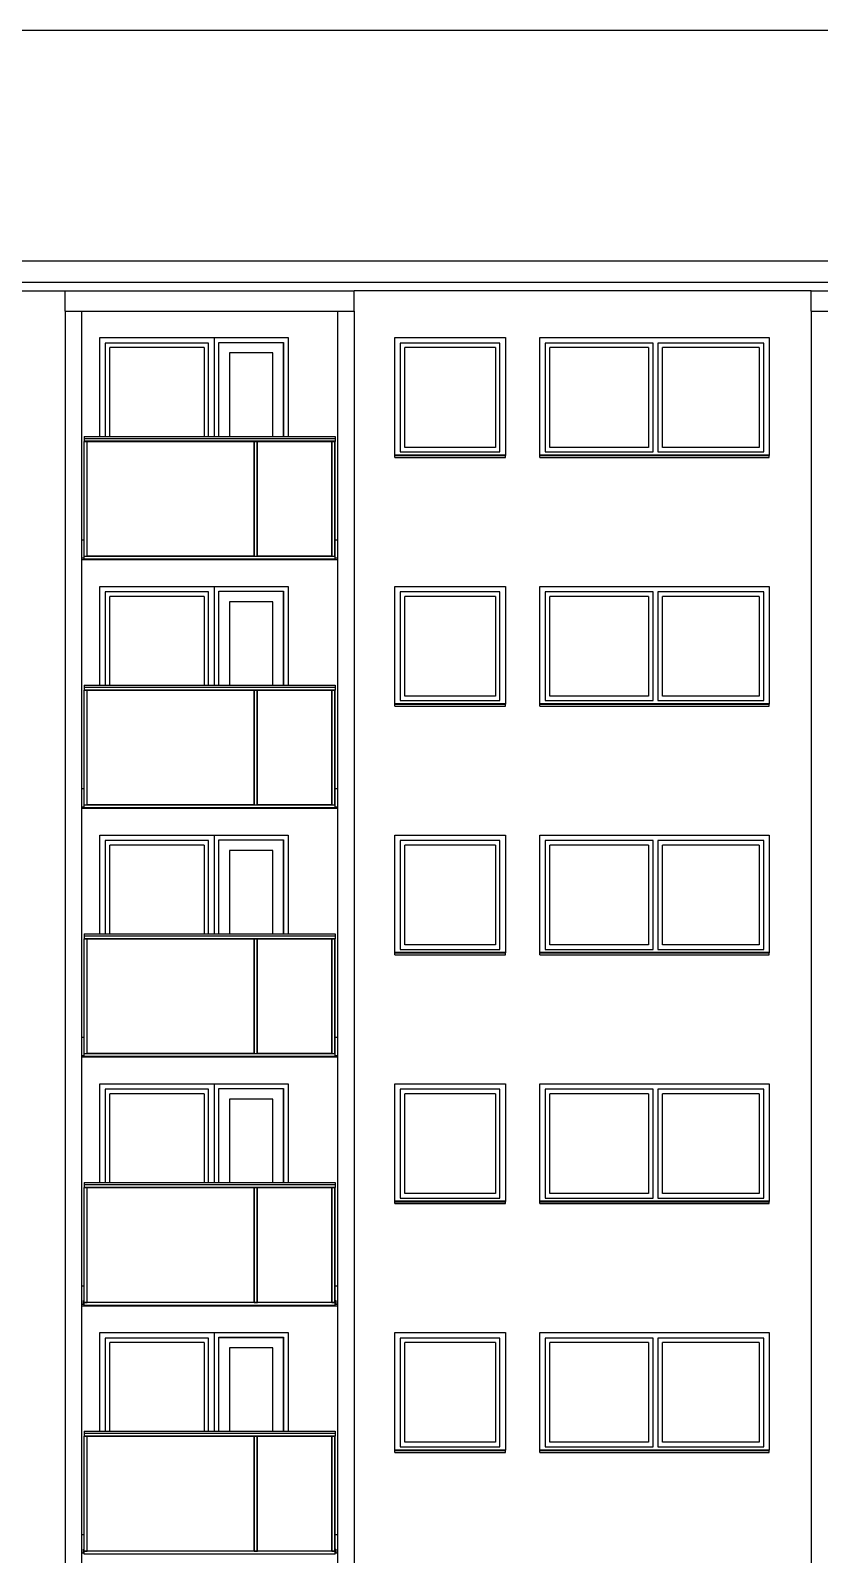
# Model space of a CAD drawing. Header units: millimetres. Extents: x 48 to 4070, y 10 to 629.
# Drawn here: x 333.1 to 505.7, y 270.4 to 603.7 of the extents above; entities that cross this region are included whole.
import ezdxf
from ezdxf.xclip import XClip

# ---------------------------------------------------------------- set-up
doc = ezdxf.new("R2010")
doc.units = ezdxf.units.MM
doc.header["$MEASUREMENT"] = 0
doc.header["$XCLIPFRAME"] = 0
for name, color, linetype in [('A--------P-', 7, 'Continuous'), ('A-01SC-----Ytterväggar2', 7, 'Continuous'), ('A1', 1, 'Continuous')]:
    doc.layers.add(name, color=color, linetype=linetype)

# ---------------------------------------------------------------- blocks, each defined once
blk = doc.blocks.new('Drawing_1_1', base_point=(52.75, 55.57))
at = {"layer": 'A-01SC-----Ytterväggar2'}
for p, q in [((340.67, 542.37), (340.67, 492.37)), ((344.27, 542.37), (344.27, 492.37)), ((400.27, 542.37), (400.27, 492.37)), ((403.87, 542.37), (403.87, 492.37)), ((503.87, 542.37), (503.87, 492.37)), ((340.67, 492.37), (340.67, 437.97)), ((344.27, 492.37), (344.27, 437.97)), ((400.27, 492.37), (400.27, 437.97)), ((403.87, 492.37), (403.87, 437.97)), ((503.87, 492.37), (503.87, 437.97)), ((340.67, 437.97), (340.67, 383.57)), ((344.27, 437.97), (344.27, 383.57)), ((400.27, 437.97), (400.27, 383.57)), ((403.87, 437.97), (403.87, 383.57)), ((503.87, 437.97), (503.87, 383.57)), ((340.67, 383.57), (340.67, 329.17)), ((344.27, 383.57), (344.27, 329.17)), ((400.27, 383.57), (400.27, 329.17)), ((403.87, 383.57), (403.87, 329.17)), ((503.87, 383.57), (503.87, 329.17)), ((340.67, 329.17), (340.67, 274.77)), ((344.27, 329.17), (344.27, 274.77)), ((400.27, 329.17), (400.27, 274.77)), ((403.87, 329.17), (403.87, 274.77)), ((503.87, 329.17), (503.87, 274.77)), ((340.67, 274.77), (340.67, 220.37)), ((344.27, 274.77), (344.27, 220.37)), ((400.27, 274.77), (400.27, 220.37)), ((403.87, 274.77), (403.87, 220.37)), ((503.87, 274.77), (503.87, 220.37))]:
    blk.add_line(p, q, dxfattribs=at)
at = {"layer": 'A1'}
for p, q in [((720.11, 603.74), (328.51, 603.74)), ((48.67, 553.35), (1591.47, 553.35)), ((56.67, 546.77), (340.67, 546.77)), ((1584.27, 548.65), (60.27, 548.65)), ((340.67, 546.77), (403.87, 546.77)), ((340.67, 542.37), (340.67, 546.77)), ((403.87, 542.37), (403.87, 546.77)), ((503.87, 546.77), (403.87, 546.77)), ((503.87, 546.77), (567.07, 546.77)), ((503.87, 542.37), (503.87, 546.77)), ((340.67, 542.37), (403.87, 542.37)), ((503.87, 542.37), (567.07, 542.37)), ((348.25, 514.97), (348.25, 536.57)), ((348.25, 536.57), (389.45, 536.57)), ((349.45, 535.37), (349.45, 514.97)), ((372.05, 535.37), (349.45, 535.37)), ((350.45, 514.97), (350.45, 534.37)), ((371.05, 534.37), (350.45, 534.37)), ((371.05, 534.37), (371.05, 514.97)), ((372.05, 514.97), (372.05, 535.37)), ((373.25, 536.57), (373.25, 535.37)), ((373.25, 535.37), (373.25, 514.97)), ((374.29, 514.97), (374.29, 535.53)), ((374.29, 535.53), (388.41, 535.53)), ((374.29, 535.37), (374.31, 535.37)), ((374.29, 534.37), (374.31, 534.37)), ((374.31, 514.97), (374.31, 535.51)), ((374.31, 535.51), (388.39, 535.51)), ((388.39, 535.51), (388.39, 514.97)), ((388.39, 535.37), (388.41, 535.37)), ((388.39, 534.37), (388.41, 534.37)), ((388.41, 535.53), (388.41, 514.97)), ((389.45, 536.57), (389.45, 514.97)), ((412.77, 536.57), (436.97, 536.57)), ((412.77, 510.82), (412.77, 536.57)), ((413.97, 535.37), (413.97, 511.57)), ((435.77, 535.37), (413.97, 535.37)), ((414.97, 512.57), (414.97, 534.37)), ((434.77, 534.37), (414.97, 534.37)), ((434.77, 534.37), (434.77, 512.57)), ((435.77, 511.57), (435.77, 535.37)), ((436.97, 536.57), (436.97, 510.82)), ((444.49, 536.57), (494.69, 536.57)), ((444.49, 510.82), (444.49, 536.57)), ((445.69, 535.37), (445.69, 511.57)), ((469.29, 535.37), (445.69, 535.37)), ((446.69, 512.57), (446.69, 534.37)), ((468.29, 534.37), (446.69, 534.37)), ((468.29, 534.37), (468.29, 512.57)), ((469.29, 511.57), (469.29, 535.37)), ((470.29, 535.37), (470.29, 511.57)), ((493.49, 535.37), (470.29, 535.37)), ((471.29, 512.57), (471.29, 534.37)), ((492.49, 534.37), (471.29, 534.37)), ((492.49, 534.37), (492.49, 512.57)), ((493.49, 511.57), (493.49, 535.37)), ((494.69, 536.57), (494.69, 510.82)), ((376.61, 533.21), (376.61, 514.97)), ((386.09, 533.21), (376.61, 533.21)), ((386.09, 514.97), (386.09, 533.21)), ((344.82, 514.97), (344.82, 514.93)), ((344.82, 514.97), (399.72, 514.97)), ((344.82, 514.93), (344.82, 514.82)), ((344.82, 514.82), (344.82, 514.63)), ((344.82, 514.63), (344.82, 514.54)), ((344.82, 514.54), (344.82, 513.97)), ((344.82, 514.54), (399.72, 514.54)), ((344.82, 513.97), (344.82, 513.96)), ((344.82, 513.97), (399.72, 513.97)), ((344.82, 513.96), (344.82, 513.95)), ((344.82, 513.95), (344.82, 513.91)), ((344.82, 513.95), (399.72, 513.95)), ((344.82, 513.91), (344.82, 513.88)), ((344.82, 513.91), (399.72, 513.91)), ((344.82, 513.88), (344.82, 513.87)), ((344.82, 513.87), (344.83, 513.87)), ((344.82, 488.77), (344.82, 513.87)), ((344.83, 513.87), (344.86, 513.87)), ((344.86, 513.87), (345.48, 513.87)), ((344.86, 488.77), (344.86, 513.87)), ((345.48, 513.87), (345.51, 513.87)), ((345.48, 488.77), (345.48, 513.87)), ((345.51, 513.87), (345.52, 513.87)), ((345.52, 513.87), (382.02, 513.87)), ((345.52, 488.77), (345.52, 513.87)), ((382.02, 513.87), (382.03, 513.87)), ((382.02, 488.77), (382.02, 513.87)), ((382.03, 513.87), (382.06, 513.87)), ((382.06, 513.87), (382.68, 513.87)), ((382.06, 488.77), (382.06, 513.87)), ((382.68, 513.87), (382.71, 513.87)), ((382.68, 488.77), (382.68, 513.87)), ((382.71, 513.87), (382.72, 513.87)), ((382.72, 513.87), (399.02, 513.87)), ((382.72, 488.77), (382.72, 513.87)), ((399.02, 513.87), (399.03, 513.87)), ((399.02, 488.77), (399.02, 513.87)), ((399.03, 513.87), (399.06, 513.87)), ((399.06, 513.87), (399.68, 513.87)), ((399.06, 488.77), (399.06, 513.87)), ((399.68, 513.87), (399.71, 513.87)), ((399.68, 488.77), (399.68, 513.87)), ((399.71, 513.87), (399.72, 513.87)), ((399.72, 514.97), (399.72, 514.93)), ((399.72, 514.93), (399.72, 514.82)), ((399.72, 514.82), (399.72, 514.63)), ((399.72, 514.63), (399.72, 514.54)), ((399.72, 514.54), (399.72, 513.97)), ((399.72, 513.97), (399.72, 513.96)), ((399.72, 513.96), (399.72, 513.95)), ((399.72, 513.95), (399.72, 513.91)), ((399.72, 513.91), (399.72, 513.88)), ((399.72, 513.88), (399.72, 513.87)), ((399.72, 488.77), (399.72, 513.87)), ((436.97, 510.87), (412.77, 510.87)), ((412.77, 510.82), (412.77, 510.79)), ((412.77, 510.79), (436.97, 510.79)), ((412.77, 510.37), (412.77, 510.79)), ((412.77, 510.37), (436.97, 510.37)), ((413.97, 511.57), (435.77, 511.57)), ((434.77, 512.57), (414.97, 512.57)), ((436.97, 510.79), (436.97, 510.82)), ((436.97, 510.37), (436.97, 510.79)), ((494.69, 510.87), (444.49, 510.87)), ((444.49, 510.82), (444.49, 510.79)), ((444.49, 510.79), (494.69, 510.79)), ((444.49, 510.37), (444.49, 510.79)), ((444.49, 510.37), (494.69, 510.37)), ((445.69, 511.57), (469.29, 511.57)), ((468.29, 512.57), (446.69, 512.57)), ((470.29, 511.57), (493.49, 511.57)), ((492.49, 512.57), (471.29, 512.57)), ((494.69, 510.79), (494.69, 510.82)), ((494.69, 510.37), (494.69, 510.79)), ((344.27, 492.37), (344.82, 492.37)), ((399.72, 492.37), (400.27, 492.37)), ((344.27, 488.37), (344.82, 488.37)), ((400.27, 487.97), (344.27, 487.97)), ((344.82, 488.76), (344.82, 488.77)), ((344.83, 488.77), (344.82, 488.77)), ((344.82, 488.77), (344.83, 488.77)), ((344.82, 488.73), (344.82, 488.76)), ((344.82, 488.11), (344.82, 488.73)), ((399.72, 488.73), (344.82, 488.73)), ((344.82, 488.08), (344.82, 488.11)), ((399.72, 488.11), (344.82, 488.11)), ((344.82, 488.07), (344.82, 488.08)), ((399.72, 488.07), (344.82, 488.07)), ((344.83, 488.77), (344.86, 488.77)), ((344.86, 488.77), (345.48, 488.77)), ((345.48, 488.77), (345.51, 488.77)), ((382.03, 488.77), (345.51, 488.77)), ((345.51, 488.77), (345.52, 488.77)), ((382.03, 488.77), (382.06, 488.77)), ((382.06, 488.77), (382.68, 488.77)), ((382.68, 488.77), (382.71, 488.77)), ((399.03, 488.77), (382.71, 488.77)), ((382.71, 488.77), (382.72, 488.77)), ((399.03, 488.77), (399.06, 488.77)), ((399.06, 488.77), (399.68, 488.77)), ((399.68, 488.77), (399.71, 488.77)), ((399.72, 488.77), (399.71, 488.77)), ((399.71, 488.77), (399.72, 488.77)), ((399.72, 488.76), (399.72, 488.77)), ((399.72, 488.73), (399.72, 488.76)), ((399.72, 488.11), (399.72, 488.73)), ((399.72, 488.37), (400.27, 488.37)), ((399.72, 488.08), (399.72, 488.11)), ((399.72, 488.07), (399.72, 488.08)), ((348.25, 460.57), (348.25, 482.17)), ((348.25, 482.17), (389.45, 482.17)), ((349.45, 480.97), (349.45, 460.57)), ((372.05, 480.97), (349.45, 480.97)), ((372.05, 460.57), (372.05, 480.97)), ((373.25, 482.17), (373.25, 480.97)), ((373.25, 480.97), (373.25, 460.57)), ((374.29, 460.57), (374.29, 481.13)), ((374.29, 481.13), (388.41, 481.13)), ((374.29, 480.97), (374.31, 480.97)), ((374.31, 460.57), (374.31, 481.11)), ((374.31, 481.11), (388.39, 481.11)), ((388.39, 481.11), (388.39, 460.57)), ((388.39, 480.97), (388.41, 480.97)), ((388.41, 481.13), (388.41, 460.57)), ((389.45, 482.17), (389.45, 460.57)), ((412.77, 482.17), (436.97, 482.17)), ((412.77, 456.42), (412.77, 482.17)), ((413.97, 480.97), (413.97, 457.17)), ((435.77, 480.97), (413.97, 480.97)), ((435.77, 457.17), (435.77, 480.97)), ((436.97, 482.17), (436.97, 456.42)), ((444.49, 482.17), (494.69, 482.17)), ((444.49, 456.42), (444.49, 482.17)), ((445.69, 480.97), (445.69, 457.17)), ((469.29, 480.97), (445.69, 480.97)), ((469.29, 457.17), (469.29, 480.97)), ((470.29, 480.97), (470.29, 457.17)), ((493.49, 480.97), (470.29, 480.97)), ((493.49, 457.17), (493.49, 480.97)), ((494.69, 482.17), (494.69, 456.42)), ((350.45, 460.57), (350.45, 479.97)), ((371.05, 479.97), (350.45, 479.97)), ((371.05, 479.97), (371.05, 460.57)), ((374.29, 479.97), (374.31, 479.97)), ((376.61, 478.81), (376.61, 460.57)), ((386.09, 478.81), (376.61, 478.81)), ((386.09, 460.57), (386.09, 478.81)), ((388.39, 479.97), (388.41, 479.97)), ((414.97, 458.17), (414.97, 479.97)), ((434.77, 479.97), (414.97, 479.97)), ((434.77, 479.97), (434.77, 458.17)), ((446.69, 458.17), (446.69, 479.97)), ((468.29, 479.97), (446.69, 479.97)), ((468.29, 479.97), (468.29, 458.17)), ((471.29, 458.17), (471.29, 479.97)), ((492.49, 479.97), (471.29, 479.97)), ((492.49, 479.97), (492.49, 458.17)), ((344.82, 460.57), (344.82, 460.53)), ((344.82, 460.57), (399.72, 460.57)), ((344.82, 460.53), (344.82, 460.42)), ((344.82, 460.42), (344.82, 460.23)), ((344.82, 460.23), (344.82, 460.14)), ((344.82, 460.14), (344.82, 459.57)), ((344.82, 460.14), (399.72, 460.14)), ((399.72, 460.57), (399.72, 460.53)), ((399.72, 460.53), (399.72, 460.42)), ((399.72, 460.42), (399.72, 460.23)), ((399.72, 460.23), (399.72, 460.14)), ((399.72, 460.14), (399.72, 459.57)), ((344.82, 459.57), (344.82, 459.56)), ((344.82, 459.57), (399.72, 459.57)), ((344.82, 459.56), (344.82, 459.55)), ((344.82, 459.55), (344.82, 459.51)), ((344.82, 459.55), (399.72, 459.55)), ((344.82, 459.51), (344.82, 459.48)), ((344.82, 459.51), (399.72, 459.51)), ((344.82, 459.48), (344.82, 459.47)), ((344.82, 459.47), (344.83, 459.47)), ((344.82, 434.37), (344.82, 459.47)), ((344.83, 459.47), (344.86, 459.47)), ((344.86, 459.47), (345.48, 459.47)), ((344.86, 434.37), (344.86, 459.47)), ((345.48, 459.47), (345.51, 459.47)), ((345.48, 434.37), (345.48, 459.47)), ((345.51, 459.47), (345.52, 459.47)), ((345.52, 459.47), (382.02, 459.47)), ((345.52, 434.37), (345.52, 459.47)), ((382.02, 459.47), (382.03, 459.47)), ((382.02, 434.37), (382.02, 459.47)), ((382.03, 459.47), (382.06, 459.47)), ((382.06, 459.47), (382.68, 459.47)), ((382.06, 434.37), (382.06, 459.47)), ((382.68, 459.47), (382.71, 459.47)), ((382.68, 434.37), (382.68, 459.47)), ((382.71, 459.47), (382.72, 459.47)), ((382.72, 459.47), (399.02, 459.47)), ((382.72, 434.37), (382.72, 459.47)), ((399.02, 459.47), (399.03, 459.47)), ((399.02, 434.37), (399.02, 459.47)), ((399.03, 459.47), (399.06, 459.47)), ((399.06, 459.47), (399.68, 459.47)), ((399.06, 434.37), (399.06, 459.47)), ((399.68, 459.47), (399.71, 459.47)), ((399.68, 434.37), (399.68, 459.47)), ((399.71, 459.47), (399.72, 459.47)), ((399.72, 459.57), (399.72, 459.56)), ((399.72, 459.56), (399.72, 459.55)), ((399.72, 459.55), (399.72, 459.51)), ((399.72, 459.51), (399.72, 459.48)), ((399.72, 459.48), (399.72, 459.47)), ((399.72, 434.37), (399.72, 459.47)), ((413.97, 457.17), (435.77, 457.17)), ((434.77, 458.17), (414.97, 458.17)), ((445.69, 457.17), (469.29, 457.17)), ((468.29, 458.17), (446.69, 458.17)), ((470.29, 457.17), (493.49, 457.17)), ((492.49, 458.17), (471.29, 458.17)), ((436.97, 456.47), (412.77, 456.47)), ((412.77, 456.42), (412.77, 456.39)), ((412.77, 456.39), (436.97, 456.39)), ((412.77, 455.97), (412.77, 456.39)), ((412.77, 455.97), (436.97, 455.97)), ((436.97, 456.39), (436.97, 456.42)), ((436.97, 455.97), (436.97, 456.39)), ((494.69, 456.47), (444.49, 456.47)), ((444.49, 456.42), (444.49, 456.39)), ((444.49, 456.39), (494.69, 456.39)), ((444.49, 455.97), (444.49, 456.39)), ((444.49, 455.97), (494.69, 455.97)), ((494.69, 456.39), (494.69, 456.42)), ((494.69, 455.97), (494.69, 456.39)), ((344.27, 437.97), (344.82, 437.97)), ((399.72, 437.97), (400.27, 437.97)), ((344.27, 433.97), (344.82, 433.97)), ((400.27, 433.57), (344.27, 433.57)), ((344.82, 434.36), (344.82, 434.37)), ((344.83, 434.37), (344.82, 434.37)), ((344.82, 434.37), (344.83, 434.37)), ((344.82, 434.33), (344.82, 434.36)), ((344.82, 433.71), (344.82, 434.33)), ((399.72, 434.33), (344.82, 434.33)), ((344.82, 433.68), (344.82, 433.71)), ((399.72, 433.71), (344.82, 433.71)), ((344.82, 433.67), (344.82, 433.68)), ((399.72, 433.67), (344.82, 433.67)), ((344.83, 434.37), (344.86, 434.37)), ((344.86, 434.37), (345.48, 434.37)), ((345.48, 434.37), (345.51, 434.37)), ((382.03, 434.37), (345.51, 434.37)), ((345.51, 434.37), (345.52, 434.37)), ((382.03, 434.37), (382.06, 434.37)), ((382.06, 434.37), (382.68, 434.37)), ((382.68, 434.37), (382.71, 434.37)), ((399.03, 434.37), (382.71, 434.37)), ((382.71, 434.37), (382.72, 434.37)), ((399.03, 434.37), (399.06, 434.37)), ((399.06, 434.37), (399.68, 434.37)), ((399.68, 434.37), (399.71, 434.37)), ((399.72, 434.37), (399.71, 434.37)), ((399.71, 434.37), (399.72, 434.37)), ((399.72, 434.36), (399.72, 434.37)), ((399.72, 434.33), (399.72, 434.36)), ((399.72, 433.71), (399.72, 434.33)), ((399.72, 433.97), (400.27, 433.97)), ((399.72, 433.68), (399.72, 433.71)), ((399.72, 433.67), (399.72, 433.68)), ((348.25, 406.17), (348.25, 427.77)), ((348.25, 427.77), (389.45, 427.77)), ((373.25, 427.77), (373.25, 426.57)), ((374.29, 406.17), (374.29, 426.73)), ((374.29, 426.73), (388.41, 426.73)), ((374.31, 406.17), (374.31, 426.71)), ((374.31, 426.71), (388.39, 426.71)), ((388.39, 426.71), (388.39, 406.17)), ((388.41, 426.73), (388.41, 406.17)), ((389.45, 427.77), (389.45, 406.17)), ((412.77, 427.77), (436.97, 427.77)), ((412.77, 402.02), (412.77, 427.77)), ((436.97, 427.77), (436.97, 402.02)), ((444.49, 427.77), (494.69, 427.77)), ((444.49, 402.02), (444.49, 427.77)), ((494.69, 427.77), (494.69, 402.02)), ((349.45, 426.57), (349.45, 406.17)), ((372.05, 426.57), (349.45, 426.57)), ((350.45, 406.17), (350.45, 425.57)), ((371.05, 425.57), (350.45, 425.57)), ((371.05, 425.57), (371.05, 406.17)), ((372.05, 406.17), (372.05, 426.57)), ((373.25, 426.57), (373.25, 406.17)), ((374.29, 426.57), (374.31, 426.57)), ((374.29, 425.57), (374.31, 425.57)), ((376.61, 424.41), (376.61, 406.17)), ((386.09, 424.41), (376.61, 424.41)), ((386.09, 406.17), (386.09, 424.41)), ((388.39, 426.57), (388.41, 426.57)), ((388.39, 425.57), (388.41, 425.57)), ((413.97, 426.57), (413.97, 402.77)), ((435.77, 426.57), (413.97, 426.57)), ((414.97, 403.77), (414.97, 425.57)), ((434.77, 425.57), (414.97, 425.57)), ((434.77, 425.57), (434.77, 403.77)), ((435.77, 402.77), (435.77, 426.57)), ((445.69, 426.57), (445.69, 402.77)), ((469.29, 426.57), (445.69, 426.57)), ((446.69, 403.77), (446.69, 425.57)), ((468.29, 425.57), (446.69, 425.57)), ((468.29, 425.57), (468.29, 403.77)), ((469.29, 402.77), (469.29, 426.57)), ((470.29, 426.57), (470.29, 402.77)), ((493.49, 426.57), (470.29, 426.57)), ((471.29, 403.77), (471.29, 425.57)), ((492.49, 425.57), (471.29, 425.57)), ((492.49, 425.57), (492.49, 403.77)), ((493.49, 402.77), (493.49, 426.57)), ((344.82, 406.17), (344.82, 406.13)), ((344.82, 406.17), (399.72, 406.17)), ((344.82, 406.13), (344.82, 406.02)), ((344.82, 406.02), (344.82, 405.83)), ((344.82, 405.83), (344.82, 405.74)), ((344.82, 405.74), (344.82, 405.17)), ((344.82, 405.74), (399.72, 405.74)), ((344.82, 405.17), (344.82, 405.16)), ((344.82, 405.17), (399.72, 405.17)), ((344.82, 405.16), (344.82, 405.15)), ((344.82, 405.15), (344.82, 405.11)), ((344.82, 405.15), (399.72, 405.15)), ((344.82, 405.11), (344.82, 405.08)), ((344.82, 405.11), (399.72, 405.11)), ((344.82, 405.08), (344.82, 405.07)), ((344.82, 405.07), (344.83, 405.07)), ((344.82, 379.97), (344.82, 405.07)), ((344.83, 405.07), (344.86, 405.07)), ((344.86, 405.07), (345.48, 405.07)), ((344.86, 379.97), (344.86, 405.07)), ((345.48, 405.07), (345.51, 405.07)), ((345.48, 379.97), (345.48, 405.07)), ((345.51, 405.07), (345.52, 405.07)), ((345.52, 405.07), (382.02, 405.07)), ((345.52, 379.97), (345.52, 405.07)), ((382.02, 405.07), (382.03, 405.07)), ((382.02, 379.97), (382.02, 405.07)), ((382.03, 405.07), (382.06, 405.07)), ((382.06, 405.07), (382.68, 405.07)), ((382.06, 379.97), (382.06, 405.07)), ((382.68, 405.07), (382.71, 405.07)), ((382.68, 379.97), (382.68, 405.07)), ((382.71, 405.07), (382.72, 405.07)), ((382.72, 405.07), (399.02, 405.07)), ((382.72, 379.97), (382.72, 405.07)), ((399.02, 405.07), (399.03, 405.07)), ((399.02, 379.97), (399.02, 405.07)), ((399.03, 405.07), (399.06, 405.07)), ((399.06, 405.07), (399.68, 405.07)), ((399.06, 379.97), (399.06, 405.07)), ((399.68, 405.07), (399.71, 405.07)), ((399.68, 379.97), (399.68, 405.07)), ((399.71, 405.07), (399.72, 405.07)), ((399.72, 406.17), (399.72, 406.13)), ((399.72, 406.13), (399.72, 406.02)), ((399.72, 406.02), (399.72, 405.83)), ((399.72, 405.83), (399.72, 405.74)), ((399.72, 405.74), (399.72, 405.17)), ((399.72, 405.17), (399.72, 405.16)), ((399.72, 405.16), (399.72, 405.15)), ((399.72, 405.15), (399.72, 405.11)), ((399.72, 405.11), (399.72, 405.08)), ((399.72, 405.08), (399.72, 405.07)), ((399.72, 379.97), (399.72, 405.07)), ((434.77, 403.77), (414.97, 403.77)), ((468.29, 403.77), (446.69, 403.77)), ((492.49, 403.77), (471.29, 403.77)), ((436.97, 402.07), (412.77, 402.07)), ((412.77, 402.02), (412.77, 401.99)), ((412.77, 401.99), (436.97, 401.99)), ((412.77, 401.57), (412.77, 401.99)), ((412.77, 401.57), (436.97, 401.57)), ((413.97, 402.77), (435.77, 402.77)), ((436.97, 401.99), (436.97, 402.02)), ((436.97, 401.57), (436.97, 401.99)), ((494.69, 402.07), (444.49, 402.07)), ((444.49, 402.02), (444.49, 401.99)), ((444.49, 401.99), (494.69, 401.99)), ((444.49, 401.57), (444.49, 401.99)), ((444.49, 401.57), (494.69, 401.57)), ((445.69, 402.77), (469.29, 402.77)), ((470.29, 402.77), (493.49, 402.77)), ((494.69, 401.99), (494.69, 402.02)), ((494.69, 401.57), (494.69, 401.99)), ((344.27, 383.57), (344.82, 383.57)), ((399.72, 383.57), (400.27, 383.57)), ((344.27, 379.57), (344.82, 379.57)), ((400.27, 379.17), (344.27, 379.17)), ((344.82, 379.96), (344.82, 379.97)), ((344.83, 379.97), (344.82, 379.97)), ((344.82, 379.97), (344.83, 379.97)), ((344.82, 379.93), (344.82, 379.96)), ((344.82, 379.31), (344.82, 379.93)), ((399.72, 379.93), (344.82, 379.93)), ((344.82, 379.28), (344.82, 379.31)), ((399.72, 379.31), (344.82, 379.31)), ((344.82, 379.27), (344.82, 379.28)), ((399.72, 379.27), (344.82, 379.27)), ((344.83, 379.97), (344.86, 379.97)), ((344.86, 379.97), (345.48, 379.97)), ((345.48, 379.97), (345.51, 379.97)), ((382.03, 379.97), (345.51, 379.97)), ((345.51, 379.97), (345.52, 379.97)), ((382.03, 379.97), (382.06, 379.97)), ((382.06, 379.97), (382.68, 379.97)), ((382.68, 379.97), (382.71, 379.97)), ((399.03, 379.97), (382.71, 379.97)), ((382.71, 379.97), (382.72, 379.97)), ((399.03, 379.97), (399.06, 379.97)), ((399.06, 379.97), (399.68, 379.97)), ((399.68, 379.97), (399.71, 379.97)), ((399.72, 379.97), (399.71, 379.97)), ((399.71, 379.97), (399.72, 379.97)), ((399.72, 379.96), (399.72, 379.97)), ((399.72, 379.93), (399.72, 379.96)), ((399.72, 379.31), (399.72, 379.93)), ((399.72, 379.57), (400.27, 379.57)), ((399.72, 379.28), (399.72, 379.31)), ((399.72, 379.27), (399.72, 379.28)), ((348.25, 351.77), (348.25, 373.37)), ((348.25, 373.37), (389.45, 373.37)), ((373.25, 373.37), (373.25, 372.17)), ((389.45, 373.37), (389.45, 351.77)), ((412.77, 373.37), (436.97, 373.37)), ((412.77, 347.62), (412.77, 373.37)), ((436.97, 373.37), (436.97, 347.62)), ((444.49, 373.37), (494.69, 373.37)), ((444.49, 347.62), (444.49, 373.37)), ((494.69, 373.37), (494.69, 347.62)), ((349.45, 372.17), (349.45, 351.77)), ((372.05, 372.17), (349.45, 372.17)), ((350.45, 351.77), (350.45, 371.17)), ((371.05, 371.17), (350.45, 371.17)), ((371.05, 371.17), (371.05, 351.77)), ((372.05, 351.77), (372.05, 372.17)), ((373.25, 372.17), (373.25, 351.77)), ((374.29, 351.77), (374.29, 372.33)), ((374.29, 372.33), (388.41, 372.33)), ((374.29, 372.17), (374.31, 372.17)), ((374.29, 371.17), (374.31, 371.17)), ((374.31, 351.77), (374.31, 372.31)), ((374.31, 372.31), (388.39, 372.31)), ((376.61, 370.01), (376.61, 351.77)), ((386.09, 370.01), (376.61, 370.01)), ((386.09, 351.77), (386.09, 370.01)), ((388.39, 372.31), (388.39, 351.77)), ((388.39, 372.17), (388.41, 372.17)), ((388.39, 371.17), (388.41, 371.17)), ((388.41, 372.33), (388.41, 351.77)), ((413.97, 372.17), (413.97, 348.37)), ((435.77, 372.17), (413.97, 372.17)), ((414.97, 349.37), (414.97, 371.17)), ((434.77, 371.17), (414.97, 371.17)), ((434.77, 371.17), (434.77, 349.37)), ((435.77, 348.37), (435.77, 372.17)), ((445.69, 372.17), (445.69, 348.37)), ((469.29, 372.17), (445.69, 372.17)), ((446.69, 349.37), (446.69, 371.17)), ((468.29, 371.17), (446.69, 371.17)), ((468.29, 371.17), (468.29, 349.37)), ((469.29, 348.37), (469.29, 372.17)), ((470.29, 372.17), (470.29, 348.37)), ((493.49, 372.17), (470.29, 372.17)), ((471.29, 349.37), (471.29, 371.17)), ((492.49, 371.17), (471.29, 371.17)), ((492.49, 371.17), (492.49, 349.37)), ((493.49, 348.37), (493.49, 372.17)), ((344.82, 351.77), (344.82, 351.73)), ((344.82, 351.77), (399.72, 351.77)), ((344.82, 351.73), (344.82, 351.62)), ((344.82, 351.62), (344.82, 351.43)), ((344.82, 351.43), (344.82, 351.34)), ((344.82, 351.34), (344.82, 350.77)), ((344.82, 351.34), (399.72, 351.34)), ((344.82, 350.77), (344.82, 350.76)), ((344.82, 350.77), (399.72, 350.77)), ((344.82, 350.76), (344.82, 350.75)), ((344.82, 350.75), (344.82, 350.71)), ((344.82, 350.75), (399.72, 350.75)), ((344.82, 350.71), (344.82, 350.68)), ((344.82, 350.71), (399.72, 350.71)), ((344.82, 350.68), (344.82, 350.67)), ((344.82, 350.67), (344.83, 350.67)), ((344.82, 325.57), (344.82, 350.67)), ((344.83, 350.67), (344.86, 350.67)), ((344.86, 350.67), (345.48, 350.67)), ((344.86, 325.57), (344.86, 350.67)), ((345.48, 350.67), (345.51, 350.67)), ((345.48, 325.57), (345.48, 350.67)), ((345.51, 350.67), (345.52, 350.67)), ((345.52, 350.67), (382.02, 350.67)), ((345.52, 325.57), (345.52, 350.67)), ((382.02, 350.67), (382.03, 350.67)), ((382.02, 325.57), (382.02, 350.67)), ((382.03, 350.67), (382.06, 350.67)), ((382.06, 350.67), (382.68, 350.67)), ((382.06, 325.57), (382.06, 350.67)), ((382.68, 350.67), (382.71, 350.67)), ((382.68, 325.57), (382.68, 350.67)), ((382.71, 350.67), (382.72, 350.67)), ((382.72, 350.67), (399.02, 350.67)), ((382.72, 325.57), (382.72, 350.67)), ((399.02, 350.67), (399.03, 350.67)), ((399.02, 325.57), (399.02, 350.67)), ((399.03, 350.67), (399.06, 350.67)), ((399.06, 350.67), (399.68, 350.67)), ((399.06, 325.57), (399.06, 350.67)), ((399.68, 350.67), (399.71, 350.67)), ((399.68, 325.57), (399.68, 350.67)), ((399.71, 350.67), (399.72, 350.67)), ((399.72, 351.77), (399.72, 351.73)), ((399.72, 351.73), (399.72, 351.62)), ((399.72, 351.62), (399.72, 351.43)), ((399.72, 351.43), (399.72, 351.34)), ((399.72, 351.34), (399.72, 350.77)), ((399.72, 350.77), (399.72, 350.76)), ((399.72, 350.76), (399.72, 350.75)), ((399.72, 350.75), (399.72, 350.71)), ((399.72, 350.71), (399.72, 350.68)), ((399.72, 350.68), (399.72, 350.67)), ((399.72, 325.57), (399.72, 350.67)), ((436.97, 347.67), (412.77, 347.67)), ((412.77, 347.62), (412.77, 347.59)), ((412.77, 347.59), (436.97, 347.59)), ((412.77, 347.17), (412.77, 347.59)), ((412.77, 347.17), (436.97, 347.17)), ((413.97, 348.37), (435.77, 348.37)), ((434.77, 349.37), (414.97, 349.37)), ((436.97, 347.59), (436.97, 347.62)), ((436.97, 347.17), (436.97, 347.59)), ((494.69, 347.67), (444.49, 347.67)), ((444.49, 347.62), (444.49, 347.59)), ((444.49, 347.59), (494.69, 347.59)), ((444.49, 347.17), (444.49, 347.59)), ((444.49, 347.17), (494.69, 347.17)), ((445.69, 348.37), (469.29, 348.37)), ((468.29, 349.37), (446.69, 349.37)), ((470.29, 348.37), (493.49, 348.37)), ((492.49, 349.37), (471.29, 349.37)), ((494.69, 347.59), (494.69, 347.62)), ((494.69, 347.17), (494.69, 347.59)), ((344.27, 329.17), (344.82, 329.17)), ((399.72, 329.17), (400.27, 329.17)), ((344.27, 325.17), (344.67, 325.17)), ((400.27, 324.77), (344.27, 324.77)), ((344.67, 325.97), (344.82, 325.97)), ((344.67, 325.17), (344.67, 325.97)), ((344.82, 325.17), (344.67, 325.17)), ((344.82, 325.56), (344.82, 325.57)), ((344.82, 325.57), (344.83, 325.57)), ((344.82, 325.53), (344.82, 325.56)), ((344.82, 324.91), (344.82, 325.53)), ((399.72, 325.53), (344.82, 325.53)), ((344.82, 324.88), (344.82, 324.91)), ((399.72, 324.91), (344.82, 324.91)), ((344.82, 324.87), (344.82, 324.88)), ((399.72, 324.87), (344.82, 324.87)), ((344.83, 325.57), (344.86, 325.57)), ((344.86, 325.57), (345.48, 325.57)), ((345.48, 325.57), (345.51, 325.57)), ((345.51, 325.57), (345.52, 325.57)), ((382.02, 325.57), (345.52, 325.57)), ((382.02, 325.57), (382.03, 325.57)), ((382.03, 325.57), (382.06, 325.57)), ((382.06, 325.57), (382.68, 325.57)), ((382.68, 325.57), (382.71, 325.57)), ((382.71, 325.57), (382.72, 325.57)), ((399.02, 325.57), (382.72, 325.57)), ((399.02, 325.57), (399.03, 325.57)), ((399.03, 325.57), (399.06, 325.57)), ((399.06, 325.57), (399.68, 325.57)), ((399.68, 325.57), (399.71, 325.57)), ((399.71, 325.57), (399.72, 325.57)), ((399.72, 325.97), (399.87, 325.97)), ((399.72, 325.56), (399.72, 325.57)), ((399.72, 325.53), (399.72, 325.56)), ((399.72, 324.91), (399.72, 325.53)), ((399.87, 325.17), (399.72, 325.17)), ((399.72, 324.88), (399.72, 324.91)), ((399.72, 324.87), (399.72, 324.88)), ((399.87, 325.97), (399.87, 325.17)), ((399.87, 325.17), (400.27, 325.17)), ((348.25, 297.37), (348.25, 318.97)), ((348.25, 318.97), (389.45, 318.97)), ((349.45, 317.77), (349.45, 297.37)), ((372.05, 317.77), (349.45, 317.77)), ((350.45, 297.37), (350.45, 316.77)), ((371.05, 316.77), (350.45, 316.77)), ((371.05, 316.77), (371.05, 297.37)), ((372.05, 297.37), (372.05, 317.77)), ((373.25, 318.97), (373.25, 317.77)), ((373.25, 317.77), (373.25, 297.37)), ((374.29, 297.37), (374.29, 317.93)), ((374.29, 317.93), (388.41, 317.93)), ((374.29, 317.77), (374.31, 317.77)), ((374.29, 316.77), (374.31, 316.77)), ((374.31, 297.37), (374.31, 317.91)), ((374.31, 317.91), (388.39, 317.91)), ((388.39, 317.91), (388.39, 297.37)), ((388.39, 317.77), (388.41, 317.77)), ((388.39, 316.77), (388.41, 316.77)), ((388.41, 317.93), (388.41, 297.37)), ((389.45, 318.97), (389.45, 297.37)), ((412.77, 318.97), (436.97, 318.97)), ((412.77, 293.22), (412.77, 318.97)), ((413.97, 317.77), (413.97, 293.97)), ((435.77, 317.77), (413.97, 317.77)), ((414.97, 294.97), (414.97, 316.77)), ((434.77, 316.77), (414.97, 316.77)), ((434.77, 316.77), (434.77, 294.97)), ((435.77, 293.97), (435.77, 317.77)), ((436.97, 318.97), (436.97, 293.22)), ((444.49, 318.97), (494.69, 318.97)), ((444.49, 293.22), (444.49, 318.97)), ((445.69, 317.77), (445.69, 293.97)), ((469.29, 317.77), (445.69, 317.77)), ((446.69, 294.97), (446.69, 316.77)), ((468.29, 316.77), (446.69, 316.77)), ((468.29, 316.77), (468.29, 294.97)), ((469.29, 293.97), (469.29, 317.77)), ((470.29, 317.77), (470.29, 293.97)), ((493.49, 317.77), (470.29, 317.77)), ((471.29, 294.97), (471.29, 316.77)), ((492.49, 316.77), (471.29, 316.77)), ((492.49, 316.77), (492.49, 294.97)), ((493.49, 293.97), (493.49, 317.77)), ((494.69, 318.97), (494.69, 293.22)), ((376.61, 315.61), (376.61, 297.37)), ((386.09, 315.61), (376.61, 315.61)), ((386.09, 297.37), (386.09, 315.61)), ((344.82, 297.37), (344.82, 297.33)), ((344.82, 297.37), (399.72, 297.37)), ((344.82, 297.33), (344.82, 297.22)), ((344.82, 297.22), (344.82, 297.03)), ((344.82, 297.03), (344.82, 296.94)), ((344.82, 296.94), (344.82, 296.37)), ((344.82, 296.94), (399.72, 296.94)), ((399.72, 297.37), (399.72, 297.33)), ((399.72, 297.33), (399.72, 297.22)), ((399.72, 297.22), (399.72, 297.03)), ((399.72, 297.03), (399.72, 296.94)), ((399.72, 296.94), (399.72, 296.37)), ((344.82, 296.37), (344.82, 296.36)), ((344.82, 296.37), (399.72, 296.37)), ((344.82, 296.36), (344.82, 296.35)), ((344.82, 296.35), (344.82, 296.31)), ((344.82, 296.35), (399.72, 296.35)), ((344.82, 296.31), (344.82, 296.28)), ((344.82, 296.31), (399.72, 296.31)), ((344.82, 296.28), (344.82, 296.27)), ((344.82, 296.27), (344.83, 296.27)), ((344.82, 271.17), (344.82, 296.27)), ((344.83, 296.27), (344.86, 296.27)), ((344.86, 296.27), (345.48, 296.27)), ((344.86, 271.17), (344.86, 296.27)), ((345.48, 296.27), (345.51, 296.27)), ((345.48, 271.17), (345.48, 296.27)), ((345.51, 296.27), (345.52, 296.27)), ((345.52, 296.27), (382.02, 296.27)), ((345.52, 271.17), (345.52, 296.27)), ((382.02, 296.27), (382.03, 296.27)), ((382.02, 271.17), (382.02, 296.27)), ((382.03, 296.27), (382.06, 296.27)), ((382.06, 296.27), (382.68, 296.27)), ((382.06, 271.17), (382.06, 296.27)), ((382.68, 296.27), (382.71, 296.27)), ((382.68, 271.17), (382.68, 296.27)), ((382.71, 296.27), (382.72, 296.27)), ((382.72, 296.27), (399.02, 296.27)), ((382.72, 271.17), (382.72, 296.27)), ((399.02, 296.27), (399.03, 296.27)), ((399.02, 271.17), (399.02, 296.27)), ((399.03, 296.27), (399.06, 296.27)), ((399.06, 296.27), (399.68, 296.27)), ((399.06, 271.17), (399.06, 296.27)), ((399.68, 296.27), (399.71, 296.27)), ((399.68, 271.17), (399.68, 296.27)), ((399.71, 296.27), (399.72, 296.27)), ((399.72, 296.37), (399.72, 296.36)), ((399.72, 296.36), (399.72, 296.35)), ((399.72, 296.35), (399.72, 296.31)), ((399.72, 296.31), (399.72, 296.28)), ((399.72, 296.28), (399.72, 296.27)), ((399.72, 271.17), (399.72, 296.27)), ((413.97, 293.97), (435.77, 293.97)), ((434.77, 294.97), (414.97, 294.97)), ((445.69, 293.97), (469.29, 293.97)), ((468.29, 294.97), (446.69, 294.97)), ((470.29, 293.97), (493.49, 293.97)), ((492.49, 294.97), (471.29, 294.97)), ((436.97, 293.27), (412.77, 293.27)), ((412.77, 293.22), (412.77, 293.19)), ((412.77, 293.19), (436.97, 293.19)), ((412.77, 292.77), (412.77, 293.19)), ((412.77, 292.77), (436.97, 292.77)), ((436.97, 293.19), (436.97, 293.22)), ((436.97, 292.77), (436.97, 293.19)), ((494.69, 293.27), (444.49, 293.27)), ((444.49, 293.22), (444.49, 293.19)), ((444.49, 293.19), (494.69, 293.19)), ((444.49, 292.77), (444.49, 293.19)), ((444.49, 292.77), (494.69, 292.77)), ((494.69, 293.19), (494.69, 293.22)), ((494.69, 292.77), (494.69, 293.19)), ((344.27, 274.77), (344.82, 274.77)), ((399.72, 274.77), (400.27, 274.77)), ((344.27, 270.77), (344.67, 270.77)), ((344.67, 271.57), (344.82, 271.57)), ((344.67, 270.77), (344.67, 271.57)), ((344.82, 270.77), (344.67, 270.77)), ((344.82, 271.16), (344.82, 271.17)), ((344.82, 271.17), (344.83, 271.17)), ((344.82, 271.13), (344.82, 271.16)), ((344.82, 270.51), (344.82, 271.13)), ((399.72, 271.13), (344.82, 271.13)), ((344.82, 270.48), (344.82, 270.51)), ((399.72, 270.51), (344.82, 270.51)), ((344.82, 270.47), (344.82, 270.48)), ((399.72, 270.47), (344.82, 270.47)), ((344.83, 271.17), (344.86, 271.17)), ((344.86, 271.17), (345.48, 271.17)), ((345.48, 271.17), (345.51, 271.17)), ((345.51, 271.17), (345.52, 271.17)), ((382.02, 271.17), (345.52, 271.17)), ((382.02, 271.17), (382.03, 271.17)), ((382.03, 271.17), (382.06, 271.17)), ((382.06, 271.17), (382.68, 271.17)), ((382.68, 271.17), (382.71, 271.17)), ((382.71, 271.17), (382.72, 271.17)), ((399.02, 271.17), (382.72, 271.17)), ((399.02, 271.17), (399.03, 271.17)), ((399.03, 271.17), (399.06, 271.17)), ((399.06, 271.17), (399.68, 271.17)), ((399.68, 271.17), (399.71, 271.17)), ((399.71, 271.17), (399.72, 271.17)), ((399.72, 271.57), (399.87, 271.57)), ((399.72, 271.16), (399.72, 271.17)), ((399.72, 271.13), (399.72, 271.16)), ((399.72, 270.51), (399.72, 271.13)), ((399.87, 270.77), (399.72, 270.77)), ((399.72, 270.48), (399.72, 270.51)), ((399.72, 270.47), (399.72, 270.48)), ((399.87, 271.57), (399.87, 270.77)), ((399.87, 270.77), (400.27, 270.77))]:
    blk.add_line(p, q, dxfattribs=at)

msp = doc.modelspace()

# ---------------------------------------------------------------- block references
at = {"layer": 'A--------P-'}
ref = msp.add_blockref('Drawing_1_1', (52.75, 55.57), dxfattribs=at)
XClip(ref).set_block_clipping_path([(48.4716013132, 30.3893906688), (1596.0716013132, 629.1207956122)])

doc.saveas('drawing.dxf')
